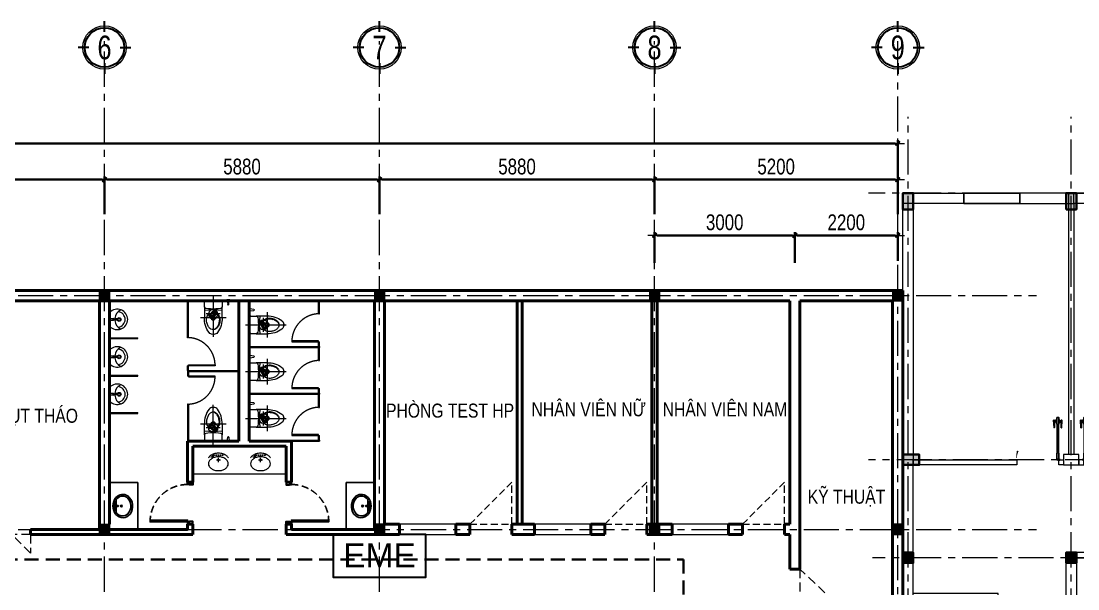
# Model space of a CAD drawing. Header units: millimetres. Extents: x 1109421 to 1726579, y -247837 to 144927.
# Drawn here: x 1354587 to 1377181, y -209240 to -197097 of the extents above; entities that cross this region are included whole.
import ezdxf
from ezdxf.enums import TextEntityAlignment as Align

# ---------------------------------------------------------------- set-up
doc = ezdxf.new("R2010")
doc.units = ezdxf.units.MM
doc.header["$LTSCALE"] = 600
doc.header["$MEASUREMENT"] = 0
doc.set_wipeout_variables(frame=1)
for name, pattern in [('$0$00_Hidden_200', [1.1, 0.55, -0.55]), ('00_Hidden', [2.4, 1.6, -0.8]), ('CENTER', [2, 1.25, -0.25, 0.25, -0.25]), ('DASHED', [0.75, 0.5, -0.25]), ('GHI CHU - THANG$0$HIDDEN', [9.525, 6.35, -3.175]), ('HIDDEN', [0.375, 0.25, -0.125])]:
    doc.linetypes.add(name, pattern=pattern)
doc.layers.get('0').update_dxf_attribs({"lineweight": 0})
doc.layers.get('Defpoints').update_dxf_attribs({"lineweight": 0})
for name, color, linetype, lineweight in [('0.10_Thiet-Bi', 157, 'Continuous', 9), ('03', 252, 'Continuous', 30), ('cat1', 30, 'Continuous', 50), ('cot', 40, 'Continuous', 13), ('dim', 144, 'Continuous', 13), ('EG Net thay', 7, 'Continuous', 25), ('LC ISO', 153, 'Continuous', 13), ('LC MANH DUT', 35, 'HIDDEN', 5), ('LC Text2', 7, 'Continuous', 25), ('manh1', 67, 'Continuous', 13), ('NET-CAT', 3, 'Continuous', 35), ('Noi that', 35, 'Continuous', 9), ('noithat', 125, 'Continuous', 9), ('PCCC - EXIT - THIET BI', 5, 'Continuous', 30), ('PCCC-BAO CHAY - DAY', 3, 'DASHED', 35), ('thay1', 63, 'Continuous', 18), ('truc', 76, 'CENTER', 9)]:
    doc.layers.add(name, color=color, linetype=linetype, lineweight=lineweight)
for name, color, linetype in [('144', 144, 'Continuous'), ('CUA', 67, 'Continuous'), ('MANH', 147, 'Continuous')]:
    doc.layers.add(name, color=color, linetype=linetype)
doc.styles.add('chu theo TCVN', font='arial.ttf')
doc.styles.add('EG 1', font='VHAVANB.TTF')
doc.styles.add('HOATBIF', font='hoatbif.shx', dxfattribs={"width": 0.8})
doc.styles.add('T2', font='VHARIAL.TTF', dxfattribs={"width": 0.8})
doc.styles.add('Tahoma', font='tahoma.ttf')
doc.dimstyles.new('1-135', dxfattribs={"dimscale": 135, "dimtxt": 2.5, "dimasz": 0.35, "dimexe": 0.5, "dimexo": 0, "dimgap": 0.8, "dimtad": 1, "dimdec": 0, "dimzin": 0, "dimdsep": 46, "dimtxsty": 'HOATBIF', "dimblk1": 'DOT', "dimblk2": 'DOT', "dimsah": 1, "dimcen": -1, "dimdle": 1, "dimclrd": 256, "dimclre": 256, "dimclrt": 4, "dimadec": 3, "dimazin": 2, "dimtfac": 0.333333, "dimtdec": 0, "dimtix": 1, "dimtmove": 2, "dimatfit": 3, "dimldrblk": 'DOT', "dimfxl": 1, "dimtvp": 0.833333, "dimtolj": 1, "dimtzin": 0, "dimarcsym": 0})

# ---------------------------------------------------------------- blocks, each defined once
blk = doc.blocks.new('DOT')
at = {"layer": 'dim'}
for p, q in [((-3, 0), (3, 0)), ((-1, -1), (1, 1))]:
    blk.add_line(p, q, dxfattribs=at)
blk.add_lwpolyline([(0.5, 1), (-1, -0.5), (-0.5, -1), (1, 0.5)], close=True, dxfattribs=at)
blk = doc.blocks.new('*D512')
at = {"layer": 'Defpoints', "color": 0, "transparency": 16777216}
for p in [(1180116, -177337), (1138316, -177503), (1180116, -178772)]:
    blk.add_point(p, dxfattribs=at)
at = {"layer": 'dim', "lineweight": -2, "transparency": 16777216}
for p, q in [((1138316, -177503), (1138316, -177270)), ((1138363, -177337), (1180068, -177337)), ((1180116, -178772), (1180116, -177270))]:
    blk.add_line(p, q, dxfattribs=at)
at = {"layer": 'dim', "lineweight": -2, "transparency": 16777216, "xscale": 47.25, "yscale": 47.25, "zscale": 47.25, "rotation": 180}
blk.add_blockref('DOT', (1138316, -177337), dxfattribs=at)
at = {"layer": 'dim', "lineweight": -2, "transparency": 16777216, "xscale": 47.25, "yscale": 47.25, "zscale": 47.25}
blk.add_blockref('DOT', (1180116, -177337), dxfattribs=at)
at = {"layer": 'dim', "color": 4, "transparency": 16777216, "insert": (1159216, -177060), "char_height": 337.5, "attachment_point": 5, "style": 'HOATBIF'}
blk.add_mtext('\\A1;41800', dxfattribs=at)
blk = doc.blocks.new('_Dot')
at = {"color": 0, "linetype": 'ByBlock', "lineweight": -2}
blk.add_line((-0.5, 0), (-1, 0), dxfattribs=at)
at = {"color": 0, "linetype": 'ByBlock', "const_width": 0.5}
blk.add_lwpolyline([(-0.25, 0, 1), (0.25, 0, 1)], format="xyb", close=True, dxfattribs=at)
blk = doc.blocks.new('*D516')
at = {"layer": 'Defpoints', "color": 0, "transparency": 16777216}
for p in [(1163156, -178112), (1155956, -178851), (1163156, -178851)]:
    blk.add_point(p, dxfattribs=at)
at = {"layer": 'dim', "lineweight": -2, "transparency": 16777216}
for p, q in [((1155956, -178851), (1155956, -178044)), ((1156003, -178112), (1163108, -178112)), ((1163156, -178851), (1163156, -178044))]:
    blk.add_line(p, q, dxfattribs=at)
at = {"layer": 'dim', "lineweight": -2, "transparency": 16777216, "xscale": 47.25, "yscale": 47.25, "zscale": 47.25, "rotation": 180}
blk.add_blockref('DOT', (1155956, -178112), dxfattribs=at)
at = {"layer": 'dim', "lineweight": -2, "transparency": 16777216, "xscale": 47.25, "yscale": 47.25, "zscale": 47.25}
blk.add_blockref('DOT', (1163156, -178112), dxfattribs=at)
at = {"layer": 'dim', "color": 4, "transparency": 16777216, "insert": (1159556, -177835), "char_height": 337.5, "attachment_point": 5, "style": 'HOATBIF'}
blk.add_mtext('\\A1;7200', dxfattribs=at)
blk = doc.blocks.new('*D517')
at = {"layer": 'Defpoints', "color": 0, "transparency": 16777216}
for p in [(1169036, -178112), (1163156, -178851), (1169036, -178851)]:
    blk.add_point(p, dxfattribs=at)
at = {"layer": 'dim', "lineweight": -2, "transparency": 16777216}
for p, q in [((1163156, -178851), (1163156, -178044)), ((1163203, -178112), (1168988, -178112)), ((1169036, -178851), (1169036, -178044))]:
    blk.add_line(p, q, dxfattribs=at)
at = {"layer": 'dim', "lineweight": -2, "transparency": 16777216, "xscale": 47.25, "yscale": 47.25, "zscale": 47.25, "rotation": 180}
blk.add_blockref('DOT', (1163156, -178112), dxfattribs=at)
at = {"layer": 'dim', "lineweight": -2, "transparency": 16777216, "xscale": 47.25, "yscale": 47.25, "zscale": 47.25}
blk.add_blockref('DOT', (1169036, -178112), dxfattribs=at)
at = {"layer": 'dim', "color": 4, "transparency": 16777216, "insert": (1166096, -177835), "char_height": 337.5, "attachment_point": 5, "style": 'HOATBIF'}
blk.add_mtext('\\A1;5880', dxfattribs=at)
blk = doc.blocks.new('*D518')
at = {"layer": 'Defpoints', "color": 0, "transparency": 16777216}
for p in [(1174916, -178112), (1169036, -178851), (1174916, -178851)]:
    blk.add_point(p, dxfattribs=at)
at = {"layer": 'dim', "lineweight": -2, "transparency": 16777216}
for p, q in [((1169036, -178851), (1169036, -178044)), ((1169083, -178112), (1174868, -178112)), ((1174916, -178851), (1174916, -178044))]:
    blk.add_line(p, q, dxfattribs=at)
at = {"layer": 'dim', "lineweight": -2, "transparency": 16777216, "xscale": 47.25, "yscale": 47.25, "zscale": 47.25, "rotation": 180}
blk.add_blockref('DOT', (1169036, -178112), dxfattribs=at)
at = {"layer": 'dim', "lineweight": -2, "transparency": 16777216, "xscale": 47.25, "yscale": 47.25, "zscale": 47.25}
blk.add_blockref('DOT', (1174916, -178112), dxfattribs=at)
at = {"layer": 'dim', "color": 4, "transparency": 16777216, "insert": (1171976, -177835), "char_height": 337.5, "attachment_point": 5, "style": 'HOATBIF'}
blk.add_mtext('\\A1;5880', dxfattribs=at)
blk = doc.blocks.new('*D519')
at = {"layer": 'Defpoints', "color": 0, "transparency": 16777216}
for p in [(1180116, -178112), (1174916, -178851), (1180116, -178851)]:
    blk.add_point(p, dxfattribs=at)
at = {"layer": 'dim', "lineweight": -2, "transparency": 16777216}
for p, q in [((1174916, -178851), (1174916, -178044)), ((1174963, -178112), (1180068, -178112)), ((1180116, -178851), (1180116, -178044))]:
    blk.add_line(p, q, dxfattribs=at)
at = {"layer": 'dim', "lineweight": -2, "transparency": 16777216, "xscale": 47.25, "yscale": 47.25, "zscale": 47.25, "rotation": 180}
blk.add_blockref('DOT', (1174916, -178112), dxfattribs=at)
at = {"layer": 'dim', "lineweight": -2, "transparency": 16777216, "xscale": 47.25, "yscale": 47.25, "zscale": 47.25}
blk.add_blockref('DOT', (1180116, -178112), dxfattribs=at)
at = {"layer": 'dim', "color": 4, "transparency": 16777216, "insert": (1177516, -177835), "char_height": 337.5, "attachment_point": 5, "style": 'HOATBIF'}
blk.add_mtext('\\A1;5200', dxfattribs=at)
blk = doc.blocks.new('*D521')
at = {"layer": 'Defpoints', "color": 0, "transparency": 16777216}
for p in [(1177916, -179304), (1174916, -179891), (1177916, -179891)]:
    blk.add_point(p, dxfattribs=at)
at = {"layer": 'dim', "lineweight": -2, "transparency": 16777216}
for p, q in [((1174916, -179891), (1174916, -179236)), ((1174963, -179304), (1177868, -179304)), ((1177916, -179891), (1177916, -179236))]:
    blk.add_line(p, q, dxfattribs=at)
at = {"layer": 'dim', "lineweight": -2, "transparency": 16777216, "xscale": 47.25, "yscale": 47.25, "zscale": 47.25, "rotation": 180}
blk.add_blockref('DOT', (1174916, -179304), dxfattribs=at)
at = {"layer": 'dim', "lineweight": -2, "transparency": 16777216, "xscale": 47.25, "yscale": 47.25, "zscale": 47.25}
blk.add_blockref('DOT', (1177916, -179304), dxfattribs=at)
at = {"layer": 'dim', "color": 4, "transparency": 16777216, "insert": (1176416, -179027), "char_height": 337.5, "attachment_point": 5, "style": 'HOATBIF'}
blk.add_mtext('\\A1;3000', dxfattribs=at)
blk = doc.blocks.new('*D522')
at = {"layer": 'Defpoints', "color": 0, "transparency": 16777216}
for p in [(1180116, -179304), (1177916, -179891), (1180116, -179848)]:
    blk.add_point(p, dxfattribs=at)
at = {"layer": 'dim', "lineweight": -2, "transparency": 16777216}
for p, q in [((1177916, -179891), (1177916, -179236)), ((1177963, -179304), (1180068, -179304)), ((1180116, -179848), (1180116, -179236))]:
    blk.add_line(p, q, dxfattribs=at)
at = {"layer": 'dim', "lineweight": -2, "transparency": 16777216, "xscale": 47.25, "yscale": 47.25, "zscale": 47.25, "rotation": 180}
blk.add_blockref('DOT', (1177916, -179304), dxfattribs=at)
at = {"layer": 'dim', "lineweight": -2, "transparency": 16777216, "xscale": 47.25, "yscale": 47.25, "zscale": 47.25}
blk.add_blockref('DOT', (1180116, -179304), dxfattribs=at)
at = {"layer": 'dim', "color": 4, "transparency": 16777216, "insert": (1179016, -179027), "char_height": 337.5, "attachment_point": 5, "style": 'HOATBIF'}
blk.add_mtext('\\A1;2200', dxfattribs=at)
blk = doc.blocks.new('KyHieu TrucDinhVi')
at = {"color": 7, "lineweight": 30}
for p, q in [((0, 2.36), (0, 4)), ((-2.36, 0), (-4, 0)), ((2.36, 0), (4, 0)), ((0, -2.36), (0, -4))]:
    blk.add_line(p, q, dxfattribs=at)
blk.add_circle((0, 0), 3.3)
blk.add_circle((0, 0), 3, dxfattribs=at)
at = {"ltscale": 20, "style": 'Tahoma'}
blk.add_attdef('AA', text='', height=3, dxfattribs=at).set_placement((0, 0), align=Align.MIDDLE_CENTER)
blk = doc.blocks.new('c330x450')
at = {"layer": 'cot', "ltscale": 2}
h = blk.add_hatch(color=256, dxfattribs=at)
h.dxf.hatch_style = 1
h.paths.add_polyline_path([(897343, 22412), (897563, 22412), (897563, 22632), (897343, 22632)])
blk.add_lwpolyline([(897343, 22412), (897563, 22412), (897563, 22632), (897343, 22632)], close=True, dxfattribs=at)
blk = doc.blocks.new('mb-cd')
at = {"layer": 'CUA', "linetype": 'ByBlock'}
blk.add_lwpolyline([(50, -1000), (50, -850), (38, -850), (38, -150), (50, -150), (50, 0), (0, 0), (0, -150), (12, -150), (12, -850), (0, -850), (0, -1000)], close=True, dxfattribs=at)
at = {"layer": 'CUA', "color": 6, "ltscale": 1500}
blk.add_lwpolyline([(977, -212, 40, 0, 0.113119), (1000, 0, 0, 0, -0.377281), (127, -992, 0, 0, -0.414214)], format="xyseb", dxfattribs=at)
at = {"layer": 'CUA', "color": 6}
for points in [[(-55, -937), (-55, -762), (-64, -762), (-73, -937)], [(-55, -937), (-55, -762), (-64, -762), (-73, -937)], [(-20, -903), (-20, -925), (-55, -925), (-55, -903)], [(-20, -903), (-20, -925), (-55, -925), (-55, -903)], [(0, -882), (0, -944), (-20, -944), (-20, -882)], [(0, -882), (0, -944), (-20, -944), (-20, -882)], [(50, -885), (50, -947), (69, -947), (69, -885)], [(50, -885), (50, -947), (69, -947), (69, -885)], [(69, -905), (69, -927), (106, -927), (106, -905)], [(69, -905), (69, -927), (106, -927), (106, -905)], [(106, -940), (106, -765), (115, -765), (124, -940)], [(106, -940), (106, -765), (115, -765), (124, -940)]]:
    blk.add_lwpolyline(points, close=True, dxfattribs=at)
at = {"layer": 'CUA'}
blk.add_circle((0, 0), 20, dxfattribs=at)
blk = doc.blocks.new('t 3')
at = {"layer": 'NET-CAT'}
for points in [[(-3380, -1981), (-3600, -1981), (-3600, -1631), (-3380, -1631)], [(110, -1981), (-110, -1981), (-110, -1631), (110, -1631)], [(-3600, -7445), (-3600, -7225), (-3250, -7225), (-3250, -7445)], [(-3380, -9541), (-3600, -9541), (-3600, -9321), (-3380, -9321)], [(110, -9541), (-110, -9541), (-110, -9321), (110, -9321)], [(-3380, -13058), (-3600, -13058), (-3600, -12838), (-3380, -12838)], [(110, -13058), (-110, -13058), (-110, -12838), (110, -12838)], [(-3380, -15935), (-3600, -15935), (-3600, -15715), (-3380, -15715)], [(110, -15934), (-110, -15934), (-110, -15714), (110, -15714)]]:
    blk.add_hatch(color=256, dxfattribs=at).paths.add_polyline_path(points)
at = {"layer": 'MANH', "ltscale": 5}
for points in [[(-2300, -1854), (-1100, -1855), (-1100, -1635), (-2300, -1635)], [(1100, -1855), (2020, -1855), (2020, -1635), (1100, -1635)], [(-3600, -15718), (-3380, -15718), (-3380, -14315), (-3600, -14315)], [(1100, -15714), (2020, -15714), (2020, -15935), (1100, -15935)]]:
    blk.add_lwpolyline(points, close=True, dxfattribs=at)
at = {"layer": 'manh1', "ltscale": 5}
blk.add_lwpolyline([(2020, 21), (2020, -7083), (2448, -7083), (1813, -7336), (2020, -7336), (2020, -16880)], dxfattribs=at)
at = {"layer": 'NET-CAT'}
for points in [[(-3600, -1981), (-3380, -1981), (-3380, -1631), (-3600, -1631)], [(-110, -1981), (110, -1981), (110, -1631), (-110, -1631)], [(-3600, -7225), (-3600, -7445), (-3250, -7445), (-3250, -7225)], [(-3600, -9541), (-3380, -9541), (-3380, -9321), (-3600, -9321)], [(-110, -9541), (110, -9541), (110, -9321), (-110, -9321)], [(-3600, -13058), (-3380, -13058), (-3380, -12838), (-3600, -12838)], [(-110, -13058), (110, -13058), (110, -12838), (-110, -12838)], [(-3600, -15935), (-3380, -15935), (-3380, -15715), (-3600, -15715)], [(-110, -15934), (110, -15934), (110, -15714), (-110, -15714)]]:
    blk.add_lwpolyline(points, close=True, dxfattribs=at)
at = {"layer": 'thay1', "ltscale": 5}
for p, q in [((-3380, -10243), (-1610, -10243)), ((-1610, -10243), (-1610, -14218)), ((-1560, -10243), (-110, -10243)), ((-860, -14968), (-860, -10243)), ((-1560, -10508), (-110, -10508)), ((-1560, -10773), (-110, -10773)), ((-1560, -11038), (-110, -11038)), ((-2630, -11348), (-2630, -14968)), ((-2630, -11348), (-1610, -11348)), ((-1560, -11303), (-110, -11303)), ((-1560, -11568), (-110, -11568)), ((-3380, -11833), (-1930, -11833)), ((-1880, -11833), (-1880, -14218)), ((-1880, -11833), (-1610, -11833)), ((-1560, -11833), (-110, -11833)), ((-3380, -12098), (-1930, -12098)), ((-1560, -12098), (-110, -12098)), ((-3380, -12363), (-1930, -12363)), ((-1560, -12363), (-110, -12363)), ((-3380, -12628), (-1930, -12628)), ((-1560, -12628), (-110, -12628)), ((-3380, -12893), (-1930, -12893)), ((-1560, -12893), (-110, -12893)), ((-3380, -13158), (-1930, -13158)), ((-1560, -13158), (-110, -13158)), ((-3380, -13423), (-1930, -13423)), ((-1560, -13423), (-110, -13423)), ((-3380, -13688), (-1930, -13688)), ((-1560, -13688), (-110, -13688)), ((-3380, -13953), (-1930, -13953)), ((-1560, -13953), (-110, -13953)), ((-3380, -14218), (-1930, -14218)), ((-1880, -14218), (-1610, -14218)), ((-1560, -14218), (-110, -14218)), ((-1560, -14218), (-110, -14218)), ((-2630, -14968), (-860, -14968))]:
    blk.add_line(p, q, dxfattribs=at)
for points in [[(-2300, -1854), (-3600, -1855), (-3600, -1635), (-2300, -1634)], [(-3380, -7445), (-3600, -7445), (-3600, -1638), (-3380, -1638)], [(-1100, -1855), (-55, -1855), (-55, -1635), (-1100, -1635)], [(1100, -1855), (55, -1855), (55, -1635), (1100, -1635)], [(55, -7225), (-55, -7225), (-55, -1855), (55, -1855)], [(-165, -7445), (165, -7445), (165, -7225), (-165, -7225)], [(-3600, -9321), (-3380, -9321), (-3380, -7445), (-3600, -7445)], [(-1165, -7445), (-3380, -7445), (-3380, -7335), (-1165, -7335)], [(-165, -7445), (-265, -7445), (-265, -7335), (-165, -7335)], [(165, -7445), (265, -7445), (265, -7335), (165, -7335)], [(-3600, -14315), (-3380, -14315), (-3380, -9541), (-3600, -9541)], [(-110, -15718), (-110, -9541), (110, -9541), (110, -15718)], [(-3380, -15935), (-110, -15934), (-110, -15714), (-3380, -15715)], [(110, -15934), (1100, -15934), (1100, -15714), (110, -15714)]]:
    blk.add_lwpolyline(points, close=True, dxfattribs=at)
for points in [[(1817, -7335), (1165, -7335), (1165, -7445), (2020, -7445)], [(2020, -9321), (110, -9321), (110, -9431), (2020, -9431)], [(-1610, -11783), (-1930, -11783), (-1930, -14268), (-1560, -14268), (-1560, -10193), (-3380, -10193)], [(-1610, -10508), (-860, -10243), (-110, -10508)], [(-3380, -13158), (-2630, -13423), (-1880, -13158)]]:
    blk.add_lwpolyline(points, dxfattribs=at)
at = {"layer": 'truc'}
for p, q in [((0, -16837), (0, 0)), ((-3490, -16837), (-3490, 0)), ((1817, -7335), (-4337, -7335)), ((2020, -9431), (-4247, -9431)), ((2020, -15935), (-3600, -15935)), ((2020, -15935), (-3600, -15935))]:
    blk.add_line(p, q, dxfattribs=at)
for points in [[(2020, -1635), (-4337, -1635)], [(2020, -1635), (-4247, -1635)]]:
    blk.add_lwpolyline(points, dxfattribs=at)
at = {"layer": 'MANH', "rotation": 180}
for p, xscale, yscale, zscale in [((-265, -7335), 0.8999987825372955, 0.8999987825372955, 0.8999987825372955), ((265, -7335), -0.8999987825372955, 0.8999987825518474, 0.8999987825354512)]:
    blk.add_blockref('mb-cd', p, dxfattribs=dict(at, xscale=xscale, yscale=yscale, zscale=zscale))
blk = doc.blocks.new('A$C24734FD3')
at = {"layer": 'noithat', "linetype": 'Continuous'}
for p, q in [((203, 381), (69, 381)), ((203, 386), (203, 308)), ((203, 221), (203, 266)), ((218, 398), (215, 398)), ((220, 398), (218, 398)), ((232, 308), (232, 386)), ((232, 381), (366, 381)), ((232, 221), (232, 266))]:
    blk.add_line(p, q, dxfattribs=at)
for centre, radius in [((218, 287), 26), ((218, 287), 11.4), ((218, 183), 40.6), ((218, 183), 26)]:
    blk.add_circle(centre, radius, dxfattribs=at)
for centre, radius, start, end in [((221, 221), 221, 133.233, 269.5061), ((210, 57), 217, 93.959, 155.0094), ((215, 386), 12.1, 90, 180), ((215, 221), 221, 270.4939, 46.767), ((220, 386), 12.1, 0, 90), ((225, 57), 217, 24.9906, 86.041), ((221, 221), 168, 184.521, 269.5061), ((215, 221), 168, 270.4939, 355.479)]:
    blk.add_arc(centre, radius, start, end, dxfattribs=at)
blk = doc.blocks.new('*U502')
at = {"layer": 'noithat', "rotation": 90}
blk.add_blockref('A$C24734FD3', (199, -218), dxfattribs=at)
blk = doc.blocks.new('*U501')
at = {"layer": 'thay1', "color": 0, "linetype": 'ByBlock', "lineweight": -2, "transparency": 16777216}
blk.add_blockref('*U502', (0, 0), dxfattribs=at)
blk = doc.blocks.new('*U500')
at = {"layer": 'noithat', "rotation": 90}
blk.add_blockref('A$C24734FD3', (199, -218), dxfattribs=at)
blk = doc.blocks.new('*U499')
at = {"layer": 'thay1', "color": 0, "linetype": 'ByBlock', "lineweight": -2, "transparency": 16777216}
blk.add_blockref('*U500', (0, 0), dxfattribs=at)
blk = doc.blocks.new('*U587')
blk.add_line((100, -70), (700, -70))
for points in [[(0, -50), (800, -50), (800, -90), (0, -90)], [(100, -50), (100, -90), (700, -90), (700, -50)]]:
    blk.add_lwpolyline(points, close=True)
at = {"linetype": 'HIDDEN'}
blk.add_arc((0, -50), 800, 270, 0, dxfattribs=at)
at = {"layer": '03'}
for points in [[(-110, 0), (-110, -60), (-40, -60), (-40, -50), (0, -50), (0, 0)], [(-110, -900), (-110, -840), (-40, -840), (-40, -850), (0, -850), (0, -900)]]:
    blk.add_lwpolyline(points, close=True, dxfattribs=at)
blk = doc.blocks.new('*U585')
blk.add_line((100, -70), (700, -70))
for points in [[(0, -50), (800, -50), (800, -90), (0, -90)], [(100, -50), (100, -90), (700, -90), (700, -50)]]:
    blk.add_lwpolyline(points, close=True)
at = {"linetype": 'HIDDEN'}
blk.add_arc((0, -50), 800, 270, 0, dxfattribs=at)
at = {"layer": '03'}
for points in [[(-110, 0), (-110, -60), (-40, -60), (-40, -50), (0, -50), (0, 0)], [(-110, -900), (-110, -840), (-40, -840), (-40, -850), (0, -850), (0, -900)]]:
    blk.add_lwpolyline(points, close=True, dxfattribs=at)
blk = doc.blocks.new('*U586')
at = {"color": 8}
blk.add_wipeout([(1, 0), (21, 113), (41, 156), (61, 185), (81, 207), (101, 225), (121, 238), (141, 248), (161, 255), (181, 259), (201, 260), (221, 259), (241, 256), (261, 250), (281, 241), (301, 228), (321, 212), (341, 191), (361, 164), (381, 126), (401, 59), (406, 0), (401, -63), (381, -129), (361, -167), (341, -195), (321, -215), (301, -232), (281, -244), (261, -253), (241, -259), (221, -263), (201, -264), (181, -262), (161, -258), (141, -251), (121, -241), (101, -228), (81, -211), (61, -188), (41, -159), (21, -117)], dxfattribs=at)
for p, q in [((198, 0), (109, 0)), ((153, -44), (153, 44)), ((38, -130), (102, -96)), ((43, -138), (91, -112))]:
    blk.add_line(p, q)
for points in [[(112, 216, 0.07708), (66, 174, 0.088175), (25, 97, 0.079002), (10, 0, 0.079002), (25, -97, 0.035427), (38, -130, 0.07708)], [(43, -138, 0.043566), (66, -174, 0.07708), (112, -216, 0.041486)]]:
    blk.add_lwpolyline(points, format="xyb")
blk.add_lwpolyline([(235, 212, 0.134042), (181, 197, 0.106817), (130, 150, 0.082468), (98, 84, 0.070874), (86, 0, 0.070874), (98, -84, 0.082468), (130, -150, 0.106817), (181, -197, 0.134042), (235, -212, 0.134042), (289, -197, 0.106817), (340, -150, 0.082468), (371, -84, 0.070874), (383, 0, 0.070874), (371, 84, 0.082468), (340, 150, 0.106817), (289, 197, 0.134042)], format="xyb", close=True)
for centre, radius in [((52, 90), 9.45), ((52, 45), 9.45), ((52, 0), 9.45), ((153, 0), 18), ((153, 0), 13.5), ((52, -45), 9.45), ((52, -90), 9.45)]:
    blk.add_circle(centre, radius)
for radius, start in [(56.6, 159.643), (47.6, 145.2455)]:
    blk.add_arc((144, -132), radius, start, 213.4774)
blk = doc.blocks.new('*U588')
at = {"color": 8}
blk.add_wipeout([(1, 0), (21, 113), (41, 156), (61, 185), (81, 207), (101, 225), (121, 238), (141, 248), (161, 255), (181, 259), (201, 260), (221, 259), (241, 256), (261, 250), (281, 241), (301, 228), (321, 212), (341, 191), (361, 164), (381, 126), (401, 59), (406, 0), (401, -63), (381, -129), (361, -167), (341, -195), (321, -215), (301, -232), (281, -244), (261, -253), (241, -259), (221, -263), (201, -264), (181, -262), (161, -258), (141, -251), (121, -241), (101, -228), (81, -211), (61, -188), (41, -159), (21, -117)], dxfattribs=at)
for p, q in [((198, 0), (109, 0)), ((153, -44), (153, 44)), ((38, -130), (102, -96)), ((43, -138), (91, -112))]:
    blk.add_line(p, q)
for points in [[(112, 216, 0.07708), (66, 174, 0.088175), (25, 97, 0.079002), (10, 0, 0.079002), (25, -97, 0.035427), (38, -130, 0.07708)], [(43, -138, 0.043566), (66, -174, 0.07708), (112, -216, 0.041486)]]:
    blk.add_lwpolyline(points, format="xyb")
blk.add_lwpolyline([(235, 212, 0.134042), (181, 197, 0.106817), (130, 150, 0.082468), (98, 84, 0.070874), (86, 0, 0.070874), (98, -84, 0.082468), (130, -150, 0.106817), (181, -197, 0.134042), (235, -212, 0.134042), (289, -197, 0.106817), (340, -150, 0.082468), (371, -84, 0.070874), (383, 0, 0.070874), (371, 84, 0.082468), (340, 150, 0.106817), (289, 197, 0.134042)], format="xyb", close=True)
for centre, radius in [((52, 90), 9.45), ((52, 45), 9.45), ((52, 0), 9.45), ((153, 0), 18), ((153, 0), 13.5), ((52, -45), 9.45), ((52, -90), 9.45)]:
    blk.add_circle(centre, radius)
for radius, start in [(56.6, 159.643), (47.6, 145.2455)]:
    blk.add_arc((144, -132), radius, start, 213.4774)
blk = doc.blocks.new('bet wc thuong')
at = {"layer": 'Noi that', "ltscale": 3}
h = blk.add_hatch(color=256, dxfattribs=at)
h.paths.add_polyline_path([(-244, 6), (-194, 6, 0.404881), (-291, 106), (-291, 56, -0.3956)])
h.paths.add_polyline_path([(-294, -94, 0.007992), (-291, -93), (-291, -43, -0.015993), (-294, -44, -0.414214), (-344, 6), (-394, 6, 0.414214)])
h.paths.add_polyline_path([(-291, 6), (-291, 56, 0.015993), (-294, 56, 0.414214), (-344, 6)])
h.paths.add_polyline_path([(-244, 6), (-291, 6), (-291, -43, 0.3956)])
at = {"layer": 'Noi that', "color": 251, "ltscale": 0.5}
for p, q in [((-371, 280), (-371, -267)), ((89, 6), (-779, 6))]:
    blk.add_line(p, q, dxfattribs=at)
at = {"layer": 'Noi that'}
for p, q in [((-89, 338), (-2, 349)), ((-2, 305), (-89, 316)), ((-2, 349), (-2, 305)), ((9, 360), (9, 294)), ((-728, -5), (-728, 18)), ((-145, 6), (-443, 6)), ((-371, 196), (-138, 196)), ((-291, 156), (-291, -143)), ((-216, 196), (-202, 6)), ((-202, 6), (-216, -183)), ((-172, 166), (-179, 121)), ((-33, 196), (-138, 196)), ((-8, -159), (-8, 172)), ((-138, -183), (-371, -183)), ((-179, -108), (-172, -153)), ((-138, -183), (-33, -183))]:
    blk.add_line(p, q, dxfattribs=at)
for centre, radius in [((-371, 6), 48.3), ((-371, 6), 43.5), ((-294, 6), 100), ((-294, 6), 50)]:
    blk.add_circle(centre, radius, dxfattribs=at)
for centre, radius, start, end in [((-89, 327), 10.9, 90, 270), ((14, 344), 16, 106.1502, 163.8498), ((14, 309), 16, 196.1502, 253.8498), ((-632, 18), 96.7, 126.6238, 180), ((-386, -311), 508, 88.212, 126.6238), ((-532, 6), 94.5, 148.9274, 180), ((-532, -8), 94.5, 148.9274, 175.5985), ((-532, 6), 94.5, 180, 211.0726), ((-471, -30), 166, 124.5044, 148.9274), ((-471, -45), 166, 124.5044, 148.9274), ((-431, -89), 237, 105.8931, 124.5044), ((-431, -103), 237, 105.8931, 124.5044), ((-404, -181), 333, 92.0821, 105.8931), ((-404, -196), 333, 92.0821, 105.8931), ((-409, 6), 145, 267.1299, 92.8701), ((-409, -8), 145, 2.8613, 92.8701), ((-371, -3), 43.5, 6.3794, 173.6206), ((782, 6), 967, 173.211, 186.789), ((-138, 162), 33.8, 90, 173.211), ((-33, 172), 24.2, 0, 90), ((-632, -5), 96.7, 180, 233.3762), ((-386, 324), 508, 233.3762, 271.788), ((-471, 43), 166, 211.0726, 235.4956), ((-431, 102), 237, 235.4956, 254.1069), ((-404, 194), 333, 254.1069, 267.9179), ((-138, -149), 33.8, 186.789, 270), ((-33, -159), 24.2, 270, 0)]:
    blk.add_arc(centre, radius, start, end, dxfattribs=at)
blk = doc.blocks.new('CSDS')
at = {"layer": 'MANH'}
for p, q in [((-0.08, -0.72), (-1.37, -0.72)), ((-0.83, -0.4), (-0.77, -0.4)), ((-0.83, -0.44), (-0.77, -0.44)), ((-0.71, -0.33), (-0.71, -0.28)), ((-0.71, -0.55), (-0.71, -0.5)), ((-0.67, -0.28), (-0.67, -0.33)), ((-0.67, -0.5), (-0.67, -0.55)), ((-0.6, -0.4), (-0.55, -0.4)), ((-0.6, -0.44), (-0.55, -0.44)), ((-0.08, -1.12), (-0.08, -0.5)), ((0.1, -0.5), (0.1, -1.12)), ((0.1, -0.72), (1.38, -0.72)), ((0.57, -0.4), (0.63, -0.4)), ((0.57, -0.44), (0.63, -0.44)), ((0.69, -0.33), (0.69, -0.28)), ((0.69, -0.55), (0.69, -0.5)), ((0.73, -0.28), (0.73, -0.33)), ((0.73, -0.5), (0.73, -0.55)), ((0.8, -0.4), (0.85, -0.4)), ((0.8, -0.44), (0.85, -0.44))]:
    blk.add_line(p, q, dxfattribs=at)
for centre, major_axis, start_param, end_param in [((0.01, -2.93), (2.07, 2.07), 0.111462, 1.463911), ((-0.54, -2.11), (1.38, 1.38), 1.512976, 3.273685), ((-0.5, -2.07), (-1.14, 1.14), -0.214848, 1.559642), ((-0.69, -0.42), (0.186, 0.186), 5.497787, 11.780972), ((-0.86, -0.42), (0.0309, 0.0309), 5.497787, 11.780972), ((-0.69, -0.42), (0.0619, 0.0619), 5.497787, 11.780972), ((-0.69, -0.42), (-0.0464, 0.0464), 3.926991, 10.210176), ((-0.69, -0.24), (-0.0309, 0.0309), 3.926991, 10.210176), ((-0.69, -0.59), (-0.0309, 0.0309), 3.926991, 10.210176), ((-0.51, -0.42), (0.0309, 0.0309), 5.497787, 11.780972), ((0.01, -0.34), (0.191, 0.191), 4.257288, 9.879879), ((0.01, -0.34), (0.131, 0.131), 4.416969, 9.720198), ((0.01, -1.82), (0.134, 0.134), 5.497787, 11.780972), ((0.01, -0.33), (0.0928, 0.0928), 5.497787, 11.780972), ((0.01, -1.12), (0.0619, 0.0619), 2.356282, 5.4977), ((0.71, -0.42), (0.186, 0.186), 5.497787, 11.780972), ((0.54, -0.42), (0.0309, 0.0309), 5.497787, 11.780972), ((0.71, -0.42), (0.0619, 0.0619), 5.497787, 11.780972), ((0.71, -0.42), (-0.0464, 0.0464), 3.926991, 10.210176), ((0.71, -0.24), (-0.0309, 0.0309), 3.926991, 10.210176), ((0.71, -0.59), (-0.0309, 0.0309), 3.926991, 10.210176), ((0.89, -0.42), (0.0309, 0.0309), 5.497787, 11.780972), ((0.55, -2.08), (1.13, 1.13), 4.862989, 6.520348), ((0.55, -2.12), (1.38, 1.38), 4.922045, 6.353974), ((-0.02, -1.33), (-2.04, 2.04), 1.723621, 3.229353), ((0.01, -1.38), (1.74, 1.74), 3.187795, 4.763099)]:
    blk.add_ellipse(centre, major_axis=major_axis, ratio=1, start_param=start_param, end_param=end_param, dxfattribs=at)
blk = doc.blocks.new('*U498')
at = {"layer": 'noithat', "rotation": 90}
blk.add_blockref('A$C24734FD3', (199, -218), dxfattribs=at)
blk = doc.blocks.new('*U497')
at = {"layer": 'thay1', "color": 0, "linetype": 'ByBlock', "lineweight": -2, "transparency": 16777216}
blk.add_blockref('*U498', (0, 0), dxfattribs=at)
blk = doc.blocks.new('d1300')
at = {"layer": 'Noi that', "linetype": '00_Hidden', "ltscale": 0.2}
for p, q in [((898202, 20687), (899102, 21587)), ((899102, 20687), (899102, 21587)), ((897802, 20687), (897802, 21087)), ((897802, 21087), (898202, 20687)), ((897802, 20687), (899102, 20687))]:
    blk.add_line(p, q, dxfattribs=at)
blk = doc.blocks.new('A$Ce210b8fe')
at = {"layer": 'cat1'}
for p, q in [((2976.6, 21628.1), (44996.6, 21628.1)), ((44996.6, 21628.1), (44996.6, 9628.1)), ((23556.6, 21408.1), (42576.6, 21408.1)), ((27816.6, 16518.1), (27816.6, 21408.1)), ((28036.6, 16628.1), (28036.6, 21408.1)), ((30801.6, 21408.1), (30801.6, 18408.1)), ((31021.6, 21408.1), (31021.6, 18408.1)), ((33696.6, 16518.1), (33696.6, 21408.1)), ((33916.6, 16628.1), (33916.6, 21408.1)), ((36746.6, 16628.1), (36746.6, 21408.1)), ((36856.6, 16628.1), (36856.6, 21408.1)), ((39631.6, 16628.1), (39631.6, 21408.1)), ((39741.6, 16628.1), (39741.6, 21408.1)), ((42576.6, 16628.1), (42576.6, 21408.1)), ((42796.6, 15668.1), (42796.6, 21408.1)), ((42796.6, 21408.1), (44776.6, 21408.1)), ((44776.6, 13628.1), (44776.6, 21408.1)), ((29701.6, 18408.1), (29701.6, 17528.1)), ((30801.6, 18408.1), (29701.6, 18408.1)), ((31921.6, 18408.1), (31021.6, 18408.1)), ((31921.6, 18408.1), (31921.6, 17528.1)), ((29811.6, 18298.1), (29811.6, 17528.1)), ((31811.6, 18298.1), (29811.6, 18298.1)), ((31811.6, 18298.1), (31811.6, 17528.1)), ((29811.6, 17528.1), (29701.6, 17528.1)), ((31921.6, 17528.1), (31811.6, 17528.1)), ((26346.6, 16518.1), (26346.6, 16408.1)), ((29811.6, 16628.1), (29701.6, 16628.1)), ((29811.6, 16628.1), (29811.6, 16408.1)), ((31921.6, 16628.1), (31811.6, 16628.1)), ((31811.6, 16628.1), (31811.6, 16408.1)), ((31921.6, 16628.1), (31921.6, 16518.1)), ((31921.6, 16518.1), (33696.6, 16518.1)), ((33916.6, 16628.1), (34236.6, 16628.1)), ((34236.6, 16628.1), (34236.6, 16408.1)), ((35436.6, 16628.1), (35436.6, 16408.1)), ((35436.6, 16628.1), (35736.6, 16628.1)), ((35736.6, 16628.1), (35736.6, 16408.1)), ((36636.6, 16628.1), (36636.6, 16408.1)), ((36636.6, 16628.1), (37121.6, 16628.1)), ((37121.6, 16628.1), (37121.6, 16408.1)), ((38321.6, 16628.1), (38321.6, 16408.1)), ((38321.6, 16628.1), (38621.6, 16628.1)), ((38621.6, 16628.1), (38621.6, 16408.1)), ((39521.6, 16628.1), (39521.6, 16408.1)), ((39521.6, 16628.1), (40066.6, 16628.1)), ((40066.6, 16628.1), (40066.6, 16408.1)), ((41266.6, 16628.1), (41266.6, 16408.1)), ((41266.6, 16628.1), (41566.6, 16628.1)), ((41566.6, 16628.1), (41566.6, 16408.1)), ((42466.6, 16628.1), (42466.6, 16408.1)), ((42466.6, 16628.1), (42576.6, 16628.1)), ((34236.6, 16408.1), (31811.6, 16408.1)), ((35736.6, 16408.1), (35436.6, 16408.1)), ((37121.6, 16408.1), (36636.6, 16408.1)), ((38621.6, 16408.1), (38321.6, 16408.1)), ((40066.6, 16408.1), (39521.6, 16408.1)), ((41566.6, 16408.1), (41266.6, 16408.1)), ((42576.6, 16408.1), (42466.6, 16408.1)), ((42576.6, 15668.1), (42576.6, 16408.1)), ((42576.6, 15668.1), (42796.6, 15668.1))]:
    blk.add_line(p, q, dxfattribs=at)
for points in [[(26346.6, 16518.1), (29701.6, 16518.1), (29701.6, 16628.1)], [(29811.6, 16408.1), (26346.6, 16408.1)]]:
    blk.add_lwpolyline(points, dxfattribs=at)
at = {"layer": 'EG Net thay', "ltscale": 250}
for points in [[(28636.6, 17518.1), (28036.6, 17518.1), (28036.6, 16518.1), (28636.6, 16518.1), (28636.6, 17073.1)], [(33096.6, 17518.1), (33696.6, 17518.1), (33696.6, 16518.1), (33096.6, 16518.1), (33096.6, 17073.1)]]:
    blk.add_lwpolyline(points, close=True, dxfattribs=at)
at = {"layer": 'LC MANH DUT'}
for points in [[(35736.6, 16628.1), (36636.6, 16628.1), (36636.6, 17528.1), (35736.6, 16628.1)], [(38621.6, 16628.1), (39521.6, 16628.1), (39521.6, 17528.1), (38621.6, 16628.1)], [(41566.6, 16628.1), (42466.6, 16628.1), (42466.6, 17528.1), (41566.6, 16628.1)]]:
    blk.add_lwpolyline(points, dxfattribs=at)
at = {"layer": 'Noi that'}
for p, q in [((29701.6, 20618.1), (29701.6, 21408.1)), ((29721.6, 20618.1), (29721.6, 21408.1)), ((32501.6, 21128.1), (32501.6, 21408.1)), ((32521.6, 21128.1), (32521.6, 21408.1)), ((32501.6, 21128.1), (32521.6, 21128.1)), ((28036.6, 20618.1), (28636.6, 20618.1)), ((28036.6, 20598.1), (28636.6, 20598.1)), ((28636.6, 20598.1), (28636.6, 20618.1)), ((29721.6, 20618.1), (29701.6, 20618.1)), ((31021.6, 20428.1), (32521.6, 20428.1)), ((31021.6, 20408.1), (32521.6, 20408.1)), ((32501.6, 20428.1), (32501.6, 20548.1)), ((32501.6, 20528.1), (32521.6, 20528.1)), ((32501.6, 20128.1), (32501.6, 20408.1)), ((32521.6, 20428.1), (32521.6, 20528.1)), ((32521.6, 20428.1), (32521.6, 20408.1)), ((32521.6, 20428.1), (32521.6, 20408.1)), ((32521.6, 20128.1), (32521.6, 20408.1)), ((32501.6, 20128.1), (32521.6, 20128.1)), ((29701.6, 19918.1), (29701.6, 20018.1)), ((29721.6, 20018.1), (29701.6, 20018.1)), ((29701.6, 19918.1), (29701.6, 19898.1)), ((29701.6, 19918.1), (29701.6, 19898.1)), ((29701.6, 19918.1), (30801.6, 19918.1)), ((29701.6, 19898.1), (30801.6, 19898.1)), ((29701.6, 19898.1), (29701.6, 19798.1)), ((29721.6, 19918.1), (29721.6, 20038.1)), ((29721.6, 19898.1), (29721.6, 19778.1)), ((28036.6, 19818.1), (28636.6, 19818.1)), ((28036.6, 19798.1), (28636.6, 19798.1)), ((28636.6, 19798.1), (28636.6, 19818.1)), ((29721.6, 19798.1), (29701.6, 19798.1)), ((32501.6, 19428.1), (32501.6, 19548.1)), ((32501.6, 19528.1), (32521.6, 19528.1)), ((32521.6, 19428.1), (32521.6, 19528.1)), ((31021.6, 19428.1), (32521.6, 19428.1)), ((31021.6, 19408.1), (32521.6, 19408.1)), ((32501.6, 19128.1), (32501.6, 19408.1)), ((32521.6, 19428.1), (32521.6, 19408.1)), ((32521.6, 19428.1), (32521.6, 19408.1)), ((32521.6, 19128.1), (32521.6, 19408.1)), ((28036.6, 19018.1), (28636.6, 19018.1)), ((28036.6, 18998.1), (28636.6, 18998.1)), ((28636.6, 18998.1), (28636.6, 19018.1)), ((29701.6, 19198.1), (29701.6, 18408.1)), ((29721.6, 19198.1), (29701.6, 19198.1)), ((29721.6, 19198.1), (29721.6, 18408.1)), ((32501.6, 19128.1), (32521.6, 19128.1)), ((32501.6, 18428.1), (32501.6, 18548.1)), ((32501.6, 18528.1), (32521.6, 18528.1)), ((32521.6, 18428.1), (32521.6, 18528.1)), ((31021.6, 18428.1), (32521.6, 18428.1)), ((31021.6, 18408.1), (32521.6, 18408.1)), ((32521.6, 18428.1), (32521.6, 18408.1)), ((32521.6, 18428.1), (32521.6, 18408.1))]:
    blk.add_line(p, q, dxfattribs=at)
at = {"layer": 'Noi that', "linetype": '00_Hidden', "ltscale": 0.2}
for p, q in [((42796.6, 15668.1), (42796.6, 14768.1)), ((43746.6, 14768.1), (42796.6, 15668.1))]:
    blk.add_line(p, q, dxfattribs=at)
at = {"layer": 'Noi that'}
for points in [[(32501.6, 20528.1), (32501.6, 20548.1), (31931.6, 20548.1), (31931.6, 20528.1)], [(29721.6, 20018.1), (29721.6, 20038.1), (30291.6, 20038.1), (30291.6, 20018.1)], [(29721.6, 19798.1), (29721.6, 19778.1), (30291.6, 19778.1), (30291.6, 19798.1)], [(32501.6, 19528.1), (32501.6, 19548.1), (31931.6, 19548.1), (31931.6, 19528.1)], [(32501.6, 18528.1), (32501.6, 18548.1), (31931.6, 18548.1), (31931.6, 18528.1)]]:
    blk.add_lwpolyline(points, close=True, dxfattribs=at)
at = {"layer": 'Noi that', "color": 250, "linetype": '$0$00_Hidden_200', "ltscale": 4}
for centre, start, end in [((32525.9, 20535.2), 93.65674, 180.58545), ((29697.3, 20025.2), 359.41455, 86.34326), ((32525.9, 19535.2), 93.65674, 180.58545), ((29697.3, 19791), 273.65674, 0.58545), ((32525.9, 18535.2), 93.65674, 180.58545)]:
    blk.add_arc(centre, 594.3, start, end, dxfattribs=at)
at = {"layer": 'noithat'}
blk.add_lwpolyline([(29811.6, 18298.1), (31811.6, 18298.1), (31811.6, 17698.1), (29811.6, 17698.1)], close=True, dxfattribs=at)
at = {"layer": 'thay1'}
for points in [[(34236.6, 16408.1), (35436.6, 16408.1), (35436.6, 16628.1), (34236.6, 16628.1)], [(37121.6, 16408.1), (38321.6, 16408.1), (38321.6, 16628.1), (37121.6, 16628.1)], [(40066.6, 16408.1), (41266.6, 16408.1), (41266.6, 16628.1), (40066.6, 16628.1)]]:
    blk.add_lwpolyline(points, close=True, dxfattribs=at)
at = {"layer": 'truc'}
for p, q in [((27926.6, 4385.8), (27926.6, 26962)), ((33806.6, 4385.8), (33806.6, 26962)), ((39686.6, 4385.8), (39686.6, 26962)), ((44886.6, 4629.3), (44886.6, 26962)), ((879.3, 21518.1), (47850, 21518.1)), ((879.3, 16518.1), (47850, 16518.1))]:
    blk.add_line(p, q, dxfattribs=at)
at = {"layer": '144', "rotation": 180}
blk.add_blockref('*U587', (29701.6, 16628.1), dxfattribs=at)
at = {"layer": '144', "xscale": -1, "rotation": 180}
blk.add_blockref('*U585', (31921.6, 16628.1), dxfattribs=at)
at = {"layer": 'cat1'}
blk.add_blockref('t 3', (48597, 25342.6), dxfattribs=at)
at = {"layer": 'cat1', "xscale": -1, "rotation": 180}
for p in [(-869526.7, 44039.9), (-869526.7, 39039.9)]:
    blk.add_blockref('c330x450', p, dxfattribs=at)
at = {"layer": 'cat1', "rotation": 180}
for name, p in [('c330x450', (931259.9, 44039.9)), ('c330x450', (937139.9, 44039.9)), ('c330x450', (942339.9, 44039.9)), ('c330x450', (931259.9, 39039.9)), ('c330x450', (937139.9, 39039.9)), ('c330x450', (942339.9, 39039.9)), ('d1300', (924149, 37095.2))]:
    blk.add_blockref(name, p, dxfattribs=at)
at = {"layer": 'LC ISO'}
ref = blk.add_blockref('KyHieu TrucDinhVi', (27926.6, 26825.4), dxfattribs=dict(at, xscale=140.8352653944289, yscale=140.8352653944289, zscale=140.8352653944289))
ref.add_attrib('AA', '6', dxfattribs={"layer": '0', "ltscale": 20, "height": 507, "style": 'EG 1', "width": 0.8}).set_placement((27926.6, 26825.4), align=Align.MIDDLE_CENTER)
ref = blk.add_blockref('KyHieu TrucDinhVi', (33806.6, 26825.4), dxfattribs=dict(at, xscale=140.8352653944289, yscale=140.8352653944289, zscale=140.8352653944289))
ref.add_attrib('AA', '7', dxfattribs={"layer": '0', "ltscale": 20, "height": 507, "style": 'EG 1', "width": 0.8}).set_placement((33806.6, 26825.4), align=Align.MIDDLE_CENTER)
ref = blk.add_blockref('KyHieu TrucDinhVi', (39686.6, 26825.4), dxfattribs=dict(at, xscale=140.8352653944289, yscale=140.8352653944289, zscale=140.8352653944289))
ref.add_attrib('AA', '8', dxfattribs={"layer": '0', "ltscale": 20, "height": 507, "style": 'EG 1', "width": 0.8}).set_placement((39686.6, 26825.4), align=Align.MIDDLE_CENTER)
ref = blk.add_blockref('KyHieu TrucDinhVi', (44886.6, 26825.4), dxfattribs=dict(at, xscale=140.8352653944289, yscale=140.8352653944289, zscale=140.8352653944289))
ref.add_attrib('AA', '9', dxfattribs={"layer": '0', "ltscale": 20, "height": 507, "style": 'EG 1', "width": 0.8}).set_placement((44886.6, 26825.4), align=Align.MIDDLE_CENTER)
at = {"layer": 'MANH', "yscale": 100, "zscale": 100}
for p, xscale, rotation in [((28106.6, 17017), 100, 90.00000000014529), ((33626.6, 17017), -100, 269.9999999998547)]:
    blk.add_blockref('CSDS', p, dxfattribs=dict(at, xscale=xscale, rotation=rotation))
at = {"layer": 'Noi that', "linetype": 'GHI CHU - THANG$0$HIDDEN', "xscale": -1, "rotation": 270}
blk.add_blockref('bet wc thuong', (30245.1, 21416.4), dxfattribs=at)
at = {"layer": 'Noi that', "linetype": 'GHI CHU - THANG$0$HIDDEN', "xscale": -1}
for p in [(31031, 20885.7), (31031, 19885.7), (31031, 18885.7)]:
    blk.add_blockref('bet wc thuong', p, dxfattribs=at)
at = {"layer": 'Noi that', "linetype": 'GHI CHU - THANG$0$HIDDEN', "rotation": 270}
blk.add_blockref('bet wc thuong', (30245.1, 18399.7), dxfattribs=at)
at = {"layer": 'thay1'}
for name, p in [('*U501', (28223.4, 21008.1)), ('*U499', (28223.4, 20208.1)), ('*U497', (28223.4, 19408.1))]:
    blk.add_blockref(name, p, dxfattribs=at)
at = {"layer": 'LC Text2', "style": 'T2', "width": 0.8}
for s, p in [('phßng test HP', (33946.1, 18908.5)), ('nh©n viªn n÷', (37056.7, 18936.5)), ('nh©n viªn nam', (39860.9, 18934.5)), ('phßng  thôt th¸o', (24025.2, 18798.1)), ('kü thuËt', (42961.6, 17067.1))]:
    blk.add_text(s, height=300, dxfattribs=at).set_placement(p)
at = {"layer": 'dim'}
for base, p1, p2, picture, middle in [((44886.6, 24773.8), (3086.6, 24607.7), (44886.6, 23338.8), '*D512', (23986.6, 25050.6)), ((27926.6, 23999.1), (20726.6, 23259.6), (27926.6, 23259.6), '*D516', (24326.6, 24275.9)), ((33806.6, 23999.1), (27926.6, 23259.6), (33806.6, 23259.6), '*D517', (30866.6, 24275.9)), ((39686.6, 23999.1), (33806.6, 23259.6), (39686.6, 23259.6), '*D518', (36746.6, 24275.9)), ((44886.6, 23999.1), (39686.6, 23259.6), (44886.6, 23259.6), '*D519', (42286.6, 24275.9)), ((42686.6, 22807.2), (39686.6, 22220), (42686.6, 22220), '*D521', (41186.6, 23084)), ((44886.6, 22807.2), (42686.6, 22220), (44886.6, 22262.6), '*D522', (43786.6, 23084))]:
    dim = blk.add_linear_dim(base=base, p1=p1, p2=p2, dimstyle='1-135', dxfattribs=at)
    dim.commit()
    dim.dimension.update_dxf_attribs({"geometry": picture, "text_midpoint": middle, "insert": (-1135228.9, 202111)})
at = {"layer": '0.10_Thiet-Bi', "rotation": 270.0000001951006}
for name, p in [('*U586', (30361.6, 18156.9)), ('*U588', (31261.6, 18156.9))]:
    blk.add_blockref(name, p, dxfattribs=at)

msp = doc.modelspace()

# ---------------------------------------------------------------- linework, layer by layer
at = {"layer": 'PCCC-BAO CHAY - DAY'}
msp.add_lwpolyline([(1350161.4, -208608.1), (1368752, -208608.1), (1368752, -211274.8), (1372763.6, -211274.8), (1372763.6, -211976.1)], dxfattribs=at)

# ---------------------------------------------------------------- next in the draw order: block references
msp.add_blockref('A$Ce210b8fe', (1328442.6, -224485.4), dxfattribs=at)

# ---------------------------------------------------------------- next in the draw order: linework, layer by layer
at = {"layer": 'PCCC - EXIT - THIET BI', "ltscale": 0.2}
for p, q in [((1363240.4, -208077.3), (1361258, -208077.3)), ((1363240.4, -208988.6), (1363240.4, -208077.3)), ((1361258, -208988.6), (1363240.4, -208988.6))]:
    msp.add_line(p, q, dxfattribs=at)
msp.add_lwpolyline([(1361258, -208077.3), (1361258, -208988.6), (1363240.4, -208988.6), (1363240.4, -208077.3)], close=True, dxfattribs=at)

# ---------------------------------------------------------------- next in the draw order: texts
at = {"layer": 'PCCC - EXIT - THIET BI', "ltscale": 0.2, "style": 'chu theo TCVN'}
msp.add_text('EME', height=512.58, dxfattribs=at).set_placement((1361472.5, -208779.9))

doc.saveas('drawing.dxf')
